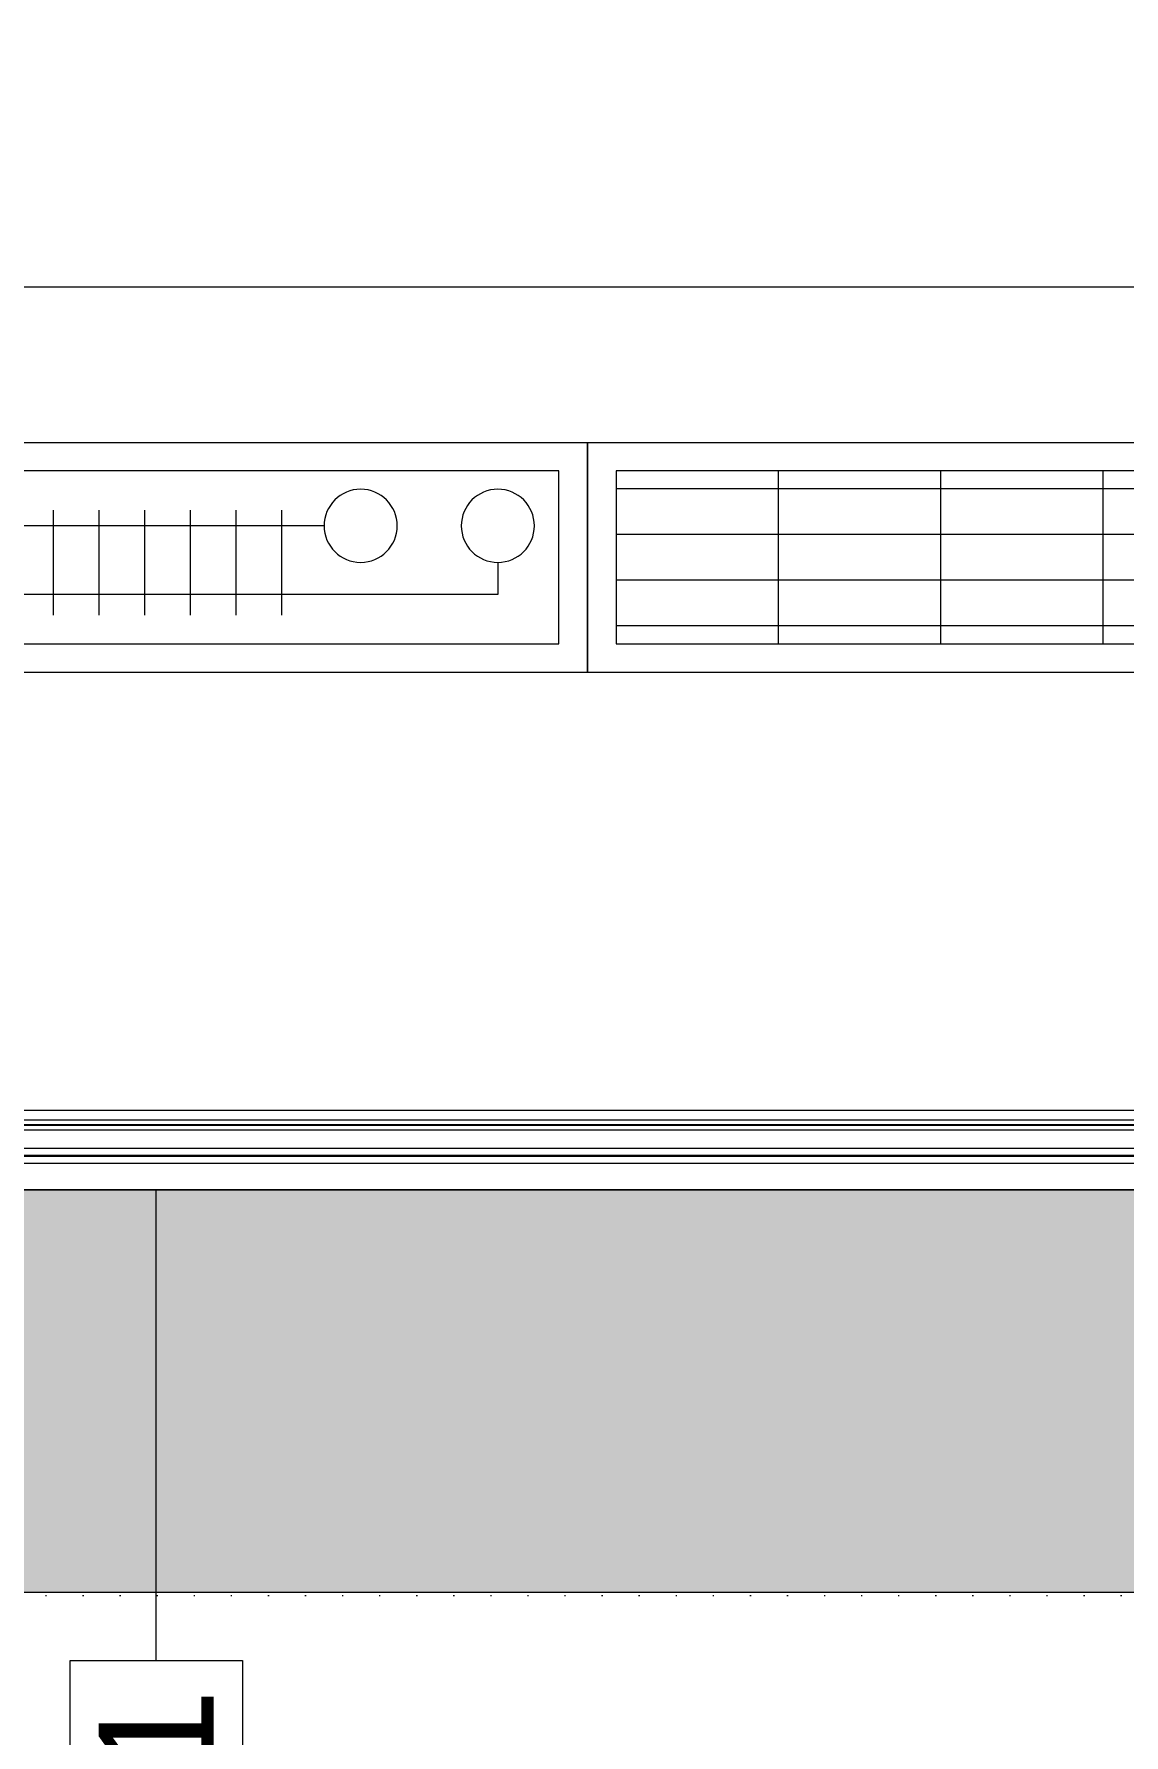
# Model space of a CAD drawing. Extents: x -2050 to 29725, y -1777 to 6820.
# Drawn here: x 4324.4 to 4419.2, y 272.6 to 420.5 of the extents above; entities that cross this region are included whole.
import ezdxf
from ezdxf.enums import TextEntityAlignment as Align

# ---------------------------------------------------------------- set-up
doc = ezdxf.new("R2010")
doc.units = 0
doc.header["$LTSCALE"] = 25
doc.header["$MEASUREMENT"] = 0
doc.linetypes.add('DOT2', pattern=[0.125, 0, -0.125])
doc.layers.get('0').update_dxf_attribs({"color": 9, "lineweight": 9})
for name, color, linetype, lineweight in [('04', 9, 'Continuous', 9), ('06D', 9, 'Continuous', 9), ('09', 9, 'Continuous', 9), ('10', 9, 'Continuous', 9), ('15', 9, 'Continuous', 9), ('20', 9, 'DOT2', 9), ('22', 8, 'Continuous', 9), ('32', 9, 'Continuous', 9), ('40', 9, 'Continuous', 9), ('40B', 9, 'Continuous', 9)]:
    doc.layers.add(name, color=color, linetype=linetype, lineweight=lineweight)
doc.styles.add('Arial', font='arial.ttf', dxfattribs={"height": 2.5})

# ---------------------------------------------------------------- blocks, each defined once
blk = doc.blocks.new('p-konvektor_audi')
for p, q in [((250, 89.48), (0, 89.47)), ((250, 89.47), (0, 89.48)), ((0, 89.48), (0, 69.47)), ((250, 69.47), (250, 89.47)), ((16.61, 71.95), (16.6, 86.99)), ((30.73, 71.95), (30.72, 86.99)), ((44.85, 71.95), (44.84, 86.99)), ((199.29, 85.44), (2.49, 85.42)), ((203.55, 84.5), (203.55, 75.36)), ((207.52, 84.5), (207.52, 75.36)), ((211.5, 84.5), (211.5, 75.36)), ((215.48, 84.5), (215.48, 75.36)), ((219.45, 84.5), (219.45, 75.36)), ((223.43, 84.5), (223.43, 75.36)), ((196.99, 81.46), (2.49, 81.45)), ((242.21, 82.69), (197.7, 82.69)), ((242.21, 79.91), (242.21, 82.69)), ((194.68, 77.48), (2.49, 77.47)), ((227.1, 76.72), (194.25, 76.73)), ((192.38, 73.51), (2.49, 73.49)), ((0, 69.47), (250, 69.47))]:
    blk.add_line(p, q)
for points in [[(250, 89.47), (0, 89.47), (0, 69.47), (250, 69.47)], [(247.51, 86.99), (247.51, 71.95), (2.49, 71.95), (2.49, 86.99)]]:
    blk.add_lwpolyline(points, close=True)
for centre in [(230.28, 76.72), (242.21, 76.72)]:
    blk.add_circle(centre, 3.18)
blk = doc.blocks.new('0_wallno')
blk.add_lwpolyline([(-7.84, 1.5), (7.942, 1.5), (7.942, -1.5), (-7.84, -1.5)], close=True)
blk.add_lwpolyline([(7.942, 0), (16.132, 0)])
at = {"style": 'Arial'}
blk.add_attdef('GENISLIK', text='', height=2, dxfattribs=at).set_placement((8.442, 0), align=Align.BOTTOM_LEFT)
blk.add_attdef('DUVARNO', text='', height=2, dxfattribs=at).set_placement((0, 0), align=Align.MIDDLE_CENTER)
blk.add_attdef('YUKSEKLIK', text='', height=2, dxfattribs=at).set_placement((8.442, -0.5), align=Align.TOP_LEFT)
blk = doc.blocks.new('p-audi_arac')
at = {"layer": '06D', "lineweight": 0, "flags": 128}
blk.add_lwpolyline([(695.6, 0.8), (-4.4, 0.8), (-4.4, 400.8), (695.6, 400.8)], close=True, dxfattribs=at)
blk = doc.blocks.new('*U309')
at = {"layer": '15'}
for p, q in [((-1.47, -18.95), (-170.63, -18.95)), ((-1.47, -19.35), (-170.63, -19.35)), ((-1.47, -19.42), (-170.63, -19.42)), ((-1.47, -19.82), (-170.63, -19.82)), ((-1.47, -21.42), (-170.63, -21.42)), ((-1.47, -22.02), (-170.63, -22.02)), ((-1.47, -22.1), (-170.63, -22.1)), ((-1.47, -22.7), (-170.63, -22.7))]:
    blk.add_line(p, q, dxfattribs=at)
blk = doc.blocks.new('p-zemin kat')
at = {"layer": '09'}
h = blk.add_hatch(dxfattribs=at)
h.set_pattern_fill('SQUARE', color=252, scale=20, style=0)
h.paths.add_polyline_path([(4025.5, 285), (4822.5, 285), (4822.5, 2034.32), (4787.5, 2034.32), (4787.5, 320), (4025.5, 320)])
at = {"layer": '06D'}
blk.add_lwpolyline([(4025.5, 320), (4787.5, 320), (4787.5, 2034.62)], dxfattribs=at)
blk.add_lwpolyline([(4025.5, 285), (4822.5, 285), (4822.5, 2034.32), (4787.5, 2034.32), (4787.5, 320), (4025.5, 320), (4025.5, 285)], close=True, dxfattribs=at)
at = {"layer": '20'}
blk.add_lwpolyline([(1719.56, 284.7), (4822.79, 284.7), (4822.79, 2034.32)], dxfattribs=at)
at = {"layer": '40'}
blk.add_lwpolyline([(1851.16, 326.92), (3319.5, 326.92), (3319.5, 343), (3280.52, 343), (3280.5, 427), (3319.5, 427), (3319.5, 570), (4025.5, 570), (4025.5, 427), (4064.5, 427), (4064.5, 343), (3980.5, 343), (3980.5, 326.92), (4680.5, 326.92), (4680.5, 427), (4780.58, 427), (4780.58, 1901.49, 0.054196), (4273.07, 1999.31), (4278.59, 2070.68, 0.306949), (1935.27, 740.05), (1999.45, 708.36, 0.043245), (1856.49, 345)], format="xyb", close=True, dxfattribs=at)
at = {"layer": '40B'}
blk.add_lwpolyline([(3364.5, 343), (3319.5, 343), (3319.5, 320), (1719.67, 320), (1719.67, 326.92), (1719.56, 328.25, -0.047611), (1885.58, 764.59), (1935.27, 740.05, -0.306949), (4278.59, 2070.68), (4283.12, 2125.91, -0.05155), (4780.05, 2034.32), (4787.5, 2034.32), (4787.5, 320), (4025.5, 320), (4025.5, 570), (3319.5, 570), (3319.5, 427), (3364.5, 427), (3364.5, 343)], format="xyb", close=True, dxfattribs=at)
at = {"layer": '10'}
blk.add_blockref('*U309', (4489.17, 345), dxfattribs=at)

msp = doc.modelspace()

# ---------------------------------------------------------------- block references
at = {"layer": '04', "rotation": 270}
msp.add_blockref('p-audi_arac', (4269.71, 1094.12), dxfattribs=at)
at = {"layer": '10'}
msp.add_blockref('p-zemin kat', (0, 0), dxfattribs=at)
at = {"layer": '22'}
ref = msp.add_blockref('0_wallno', (4335, 239.34), dxfattribs=dict(at, xscale=5, yscale=5, zscale=5, rotation=90))
ref.add_attrib('DUVARNO', 'AUDI-GC01', dxfattribs={"layer": '0', "height": 10, "rotation": 90, "style": 'Arial'}).set_placement((4335, 239.34), align=Align.MIDDLE_CENTER)
at = {"layer": '32', "xscale": -1, "rotation": 180}
for p in [(4122.5, 454.48), (4372.5, 454.48)]:
    msp.add_blockref('p-konvektor_audi', p, dxfattribs=at)

doc.saveas('drawing.dxf')
